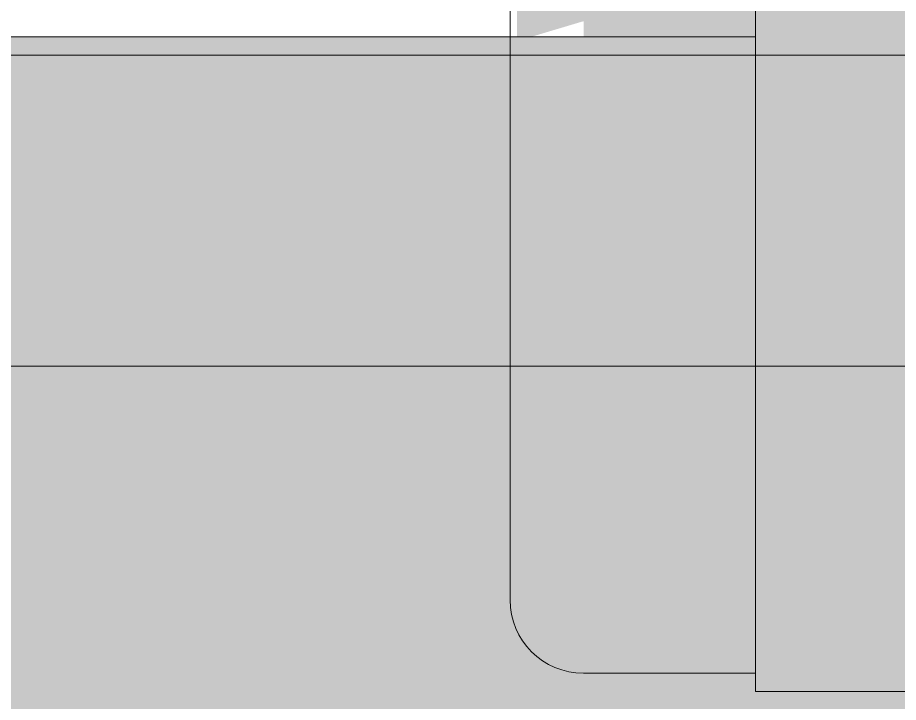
# Model space of a CAD drawing. Header units: inches. Extents: x -26493 to -10162, y -132 to 713.
# Drawn here: x -25876.096 to -25873.097, y 327.681 to 330.013 of the extents above; entities that cross this region are included whole.
import ezdxf

# ---------------------------------------------------------------- set-up
doc = ezdxf.new("R2010")
doc.units = ezdxf.units.IN
doc.header["$MEASUREMENT"] = 0
doc.linetypes.add('Grid Line 1_2_', pattern=[0.875, 0.5, -0.125, 0.125, -0.125])
for name, color, linetype, lineweight in [('A-FLOR-LEVL', 51, 'Continuous', 9), ('A-WALL', 113, 'Continuous', 13), ('A-WALL-PATT', 111, 'Continuous', 13), ('S-BEAM', 12, 'Continuous', 9)]:
    doc.layers.add(name, color=color, linetype=linetype, lineweight=lineweight)

# ---------------------------------------------------------------- blocks, each defined once
blk = doc.blocks.new('Basic Wall _ arcoPlus - 547 - ___-606817-Section 13')
at = {"layer": 'A-WALL', "transparency": 33554649}
h = blk.add_hatch(color=256, dxfattribs=at)
h.paths.add_polyline_path([(-25966.3902, 326.3264), (-25695.3902, 326.3264), (-25695.3902, 329.9484), (-25966.3902, 329.9484), (-25966.3902, 327.2052)], flags=0)
h.paths.add_polyline_path([(-23754.6716, 326.3264), (-23672.3902, 326.3264), (-23672.3902, 329.9484), (-23943.3902, 329.9484), (-23943.3902, 326.3264), (-23760.7951, 326.3264)], flags=0)
h.paths.add_polyline_path([(-22801.2555, 326.3264), (-22801.2555, 329.9387), (-23076.3902, 329.9484), (-23076.3902, 326.3264), (-22804.3175, 326.3264)], flags=0)
h.paths.add_polyline_path([(-25677.3902, 326.3264), (-25406.3902, 326.3264), (-25406.3902, 329.9484), (-25677.3902, 329.9484), (-25677.3902, 327.2052)], flags=0)
h.paths.add_polyline_path([(-25388.3902, 326.3264), (-25117.3902, 326.3264), (-25117.3902, 329.9484), (-25388.3902, 329.9484), (-25388.3902, 327.2052)], flags=0)
h.paths.add_polyline_path([(-23094.3902, 326.3264), (-23094.3902, 329.9484), (-23365.3902, 329.9484), (-23365.3902, 326.3264), (-23098.0633, 326.3264)], flags=0)
h.paths.add_polyline_path([(-25099.3902, 326.3264), (-24828.3902, 326.3264), (-24828.3902, 329.9484), (-25099.3902, 329.9484), (-25099.3902, 327.2052)], flags=0)
h.paths.add_polyline_path([(-24810.3902, 326.3264), (-24539.3902, 326.3264), (-24539.3902, 329.9484), (-24810.3902, 329.9484), (-24810.3902, 327.2052)], flags=0)
h.paths.add_polyline_path([(-23654.3902, 326.3264), (-23383.3902, 326.3264), (-23383.3902, 329.9484), (-23654.3902, 329.9484), (-23654.3902, 327.2052)], flags=0)
h.paths.add_polyline_path([(-23961.3902, 326.3264), (-23961.3902, 329.9484), (-24232.3902, 329.9484), (-24232.3902, 326.3264), (-23962.0216, 326.3264)], flags=0)
h.paths.add_polyline_path([(-24521.3902, 326.3264), (-24250.3902, 326.3264), (-24250.3902, 329.9484), (-24521.3902, 329.9484), (-24521.3902, 327.2052)], flags=0)
h = blk.add_hatch(color=256, dxfattribs=at)
h.paths.add_polyline_path([(-25966.3902, 328.8264), (-25695.3902, 328.8264), (-25695.3902, 329.8859), (-25966.3902, 329.8859)], flags=0)
h.paths.add_polyline_path([(-23943.3902, 328.8264), (-23672.3902, 328.8264), (-23672.3902, 329.8859), (-23943.3902, 329.8859), (-23943.3902, 329.5747)], flags=0)
h.paths.add_polyline_path([(-22801.8653, 328.8264), (-22801.2555, 328.8264), (-22801.2555, 329.8527), (-23076.3902, 329.8859), (-23076.3902, 328.8264), (-22804.3175, 328.8264)], flags=0)
h.paths.add_polyline_path([(-25677.3902, 328.8264), (-25406.3902, 328.8264), (-25406.3902, 329.8859), (-25677.3902, 329.8859)], flags=0)
h.paths.add_polyline_path([(-23961.3902, 328.8264), (-23961.3902, 329.8859), (-24232.3902, 329.8859), (-24232.3902, 328.8264), (-23962.0216, 328.8264)], flags=0)
h.paths.add_polyline_path([(-23094.3902, 328.8264), (-23094.3902, 329.8859), (-23365.3902, 329.8859), (-23365.3902, 328.8264), (-23098.0633, 328.8264)], flags=0)
h.paths.add_polyline_path([(-25388.3902, 328.8264), (-25117.3902, 328.8264), (-25117.3902, 329.8859), (-25388.3902, 329.8859)], flags=0)
h.paths.add_polyline_path([(-25099.3902, 328.8264), (-24828.3902, 328.8264), (-24828.3902, 329.8859), (-25099.3902, 329.8859)], flags=0)
h.paths.add_polyline_path([(-23383.3902, 328.8264), (-23383.3902, 329.8859), (-23654.3902, 329.8859), (-23654.3902, 328.8264), (-23391.8091, 328.8264)], flags=0)
h.paths.add_polyline_path([(-24810.3902, 328.8264), (-24539.3902, 328.8264), (-24539.3902, 329.8859), (-24810.3902, 329.8859)], flags=0)
h.paths.add_polyline_path([(-24521.3902, 328.8264), (-24250.3902, 328.8264), (-24250.3902, 329.8859), (-24521.3902, 329.8859)], flags=0)
h = blk.add_hatch(color=256, dxfattribs=at)
h.paths.add_polyline_path([(-25966.3902, 327.1769), (-25695.3902, 327.2052), (-25695.3902, 328.8264), (-25966.3902, 328.8264), (-25966.3902, 327.2052)], flags=0)
h.paths.add_polyline_path([(-22801.2555, 327.1769), (-22801.2555, 328.8264), (-23076.3902, 328.8264), (-23076.3902, 327.1769), (-22804.3175, 327.1769)], flags=0)
h.paths.add_polyline_path([(-24127.0653, 327.1769), (-23961.3902, 327.2052), (-23961.3902, 328.8264), (-24232.3902, 328.8264), (-24232.3902, 327.1769), (-24134.8133, 327.1769)], flags=0)
h.paths.add_polyline_path([(-25677.3902, 327.1769), (-25406.3902, 327.2052), (-25406.3902, 328.8264), (-25677.3902, 328.8264), (-25677.3902, 327.2052)], flags=0)
h.paths.add_polyline_path([(-23094.3902, 327.1769), (-23094.3902, 328.8264), (-23365.3902, 328.8264), (-23365.3902, 327.1769), (-23098.0633, 327.1769)], flags=0)
h.paths.add_polyline_path([(-25388.3902, 327.1769), (-25117.3902, 327.2052), (-25117.3902, 328.8264), (-25388.3902, 328.8264), (-25388.3902, 327.2052)], flags=0)
h.paths.add_polyline_path([(-23383.3902, 327.1769), (-23383.3902, 328.8264), (-23654.3902, 328.8264), (-23654.3902, 327.1769), (-23391.8091, 327.1769)], flags=0)
h.paths.add_polyline_path([(-25099.3902, 327.1769), (-24828.3902, 327.2052), (-24828.3902, 328.8264), (-25099.3902, 328.8264), (-25099.3902, 327.2052)], flags=0)
h.paths.add_polyline_path([(-24810.3902, 327.1769), (-24539.3902, 327.2052), (-24539.3902, 328.8264), (-24810.3902, 328.8264), (-24810.3902, 327.2052)], flags=0)
h.paths.add_polyline_path([(-23672.3902, 327.1769), (-23672.3902, 328.8264), (-23943.3902, 328.8264), (-23943.3902, 327.1769), (-23685.555, 327.1769)], flags=0)
h.paths.add_polyline_path([(-24521.3902, 327.1769), (-24250.3902, 327.2052), (-24250.3902, 328.8264), (-24521.3902, 328.8264), (-24521.3902, 327.2052)], flags=0)
at = {"layer": 'A-WALL'}
for p, q in [((-25896.6109, 329.9484), (-25873.5838, 329.9484)), ((-25874.2557, 329.9484), (-25896.4342, 329.9484)), ((-25695.3902, 329.8859), (-25966.3902, 329.8859)), ((-25873.5838, 329.8859), (-25896.5309, 329.8859))]:
    blk.add_line(p, q, dxfattribs=at)
blk = doc.blocks.new('Trex - one-657139-Section 13')
at = {"layer": 'S-BEAM'}
for points in [[(-25946.3463, 329.9484), (-25946.1695, 330.0012), (-25946.1695, 332.7821), (-25946.4195, 332.7821), (-25946.3954, 329.9484)], [(-25945.5838, 329.9484), (-25945.5838, 332.7821), (-25946.1695, 332.7821), (-25946.1695, 329.9484)], [(-25944.6109, 329.9387), (-25944.6109, 332.7821), (-25945.5838, 332.7821), (-25945.5838, 329.9387)], [(-25946.3962, 329.8859), (-25946.1695, 329.9152), (-25946.1695, 329.9484), (-25946.4195, 329.9484), (-25946.4195, 329.8859)], [(-25946.1695, 329.8859), (-25945.5838, 329.8859), (-25945.5838, 329.9484), (-25946.1695, 329.9484)], [(-25944.6109, 329.8527), (-25944.6109, 329.9387), (-25945.5838, 329.9387), (-25945.5838, 329.8527)], [(-25946.4095, 328.8264), (-25946.1695, 328.8264), (-25946.1695, 329.8859), (-25946.4195, 329.8859), (-25946.4195, 328.8264)], [(-25946.1695, 328.8264), (-25945.5838, 328.8264), (-25945.5838, 329.8859), (-25946.1695, 329.8859), (-25946.1695, 329.5747)], [(-25944.6109, 328.8264), (-25944.6109, 329.8527), (-25945.5838, 329.8527), (-25945.5838, 328.8264)], [(-25946.1695, 327.7808), (-25946.2, 328.8264), (-25946.4195, 328.8264), (-25946.4195, 328.0306), (-25946.3463, 327.854)], [(-25945.5838, 327.7808), (-25945.5838, 328.8264), (-25946.1695, 328.8264), (-25946.1695, 327.7808)], [(-25944.6109, 327.7184), (-25944.6109, 328.8264), (-25945.5838, 328.8264), (-25945.5838, 327.7184)]]:
    blk.add_hatch(color=256, dxfattribs=at).paths.add_polyline_path(points, flags=0)
for p, q in [((-25946.4195, 332.7821), (-25946.4195, 329.751)), ((-25945.5838, 329.9387), (-25945.5838, 332.7821)), ((-25945.5838, 329.8527), (-25945.5838, 329.9387)), ((-25945.5838, 328.8264), (-25945.5838, 329.8527)), ((-25946.4195, 329.751), (-25946.4195, 329.665)), ((-25946.4195, 329.665), (-25946.4195, 328.8264)), ((-25946.4195, 328.8264), (-25946.4195, 328.0306)), ((-25945.5838, 327.7184), (-25945.5838, 328.8264)), ((-25945.5838, 327.7808), (-25946.1695, 327.7808)), ((-25944.6109, 327.7184), (-25945.5838, 327.7184))]:
    blk.add_line(p, q, dxfattribs=at)
blk.add_ellipse((-25946.1695, 328.0306), major_axis=(0.25, 0), ratio=0.999133, start_param=3.141593, end_param=4.712389, dxfattribs=at)

msp = doc.modelspace()

# ---------------------------------------------------------------- hatches: boundary and pattern name
at = {"layer": 'A-WALL-PATT', "lineweight": 9}
h = msp.add_hatch(dxfattribs=at)
h.set_pattern_fill('FP_7', color=256, style=0, pattern_type=2)
h.set_pattern_definition([(90, (-25989.828, 0), (-19.685, 1e-15), [])])
h.paths.add_polyline_path([(-25309.7966, 326.3264), (-25117.3902, 326.3264), (-25117.3902, 326.3889), (-25388.3902, 326.3889), (-25388.3902, 326.3264), (-25327.0758, 326.3264)], flags=0)
h.paths.add_polyline_path([(-24566.7925, 326.3264), (-24539.3902, 326.3264), (-24539.3902, 326.3889), (-24810.3902, 326.3889), (-24810.3902, 326.3264), (-24584.0716, 326.3264)], flags=0)
h.paths.add_polyline_path([(-23616.4383, 326.3264), (-23383.3902, 326.3264), (-23383.3902, 326.3889), (-23654.3902, 326.3889), (-23654.3902, 326.3264), (-23633.7175, 326.3264)], flags=0)
h.paths.add_polyline_path([(-25966.3902, 326.3264), (-25695.3902, 326.3264), (-25695.3902, 326.3889), (-25966.3902, 326.3889)], flags=0)
h.paths.add_polyline_path([(-22801.2555, 326.3264), (-22801.2555, 326.3889), (-23076.3902, 326.3889), (-23076.3902, 326.3264), (-22804.3175, 326.3264)], flags=0)
h.paths.add_polyline_path([(-23672.3902, 326.3264), (-23672.3902, 326.3889), (-23943.3902, 326.3889), (-23943.3902, 326.3264), (-23685.555, 326.3264)], flags=0)
h.paths.add_polyline_path([(-24521.3902, 326.3264), (-24250.3902, 326.3264), (-24250.3902, 326.3889), (-24521.3902, 326.3889)], flags=0)
h.paths.add_polyline_path([(-25406.3902, 326.3264), (-25406.3902, 326.3889), (-25677.3902, 326.3889), (-25677.3902, 326.3264), (-25413.4716, 326.3264)], flags=0)
h.paths.add_polyline_path([(-25099.3902, 326.3264), (-24828.3902, 326.3264), (-24828.3902, 326.3889), (-25099.3902, 326.3889)], flags=0)
h.paths.add_polyline_path([(-23365.3902, 326.3264), (-23094.3902, 326.3264), (-23094.3902, 326.3889), (-23365.3902, 326.3889)], flags=0)
h.paths.add_polyline_path([(-23961.3902, 326.3264), (-23961.3902, 326.3889), (-24232.3902, 326.3889), (-24232.3902, 326.3264), (-23962.0216, 326.3264)], flags=0)
h.paths.add_polyline_path([(-23633.7175, 326.5764), (-23383.3902, 326.5764), (-23383.3902, 328.8264), (-23654.3902, 328.8264), (-23654.3902, 326.5764), (-23633.9449, 326.5764)], flags=0)
h.paths.add_polyline_path([(-25320.9048, 326.5764), (-25117.3902, 326.5764), (-25117.3902, 328.8264), (-25388.3902, 328.8264), (-25388.3902, 326.5764), (-25327.0758, 326.5764)], flags=0)
h.paths.add_polyline_path([(-24576.9048, 326.5764), (-24539.3902, 326.5764), (-24539.3902, 328.8264), (-24810.3902, 328.8264), (-24810.3902, 326.5764), (-24584.0716, 326.5764)], flags=0)
h.paths.add_polyline_path([(-22801.2555, 326.5764), (-22801.2555, 328.8264), (-23076.3902, 328.8264), (-23076.3902, 326.5764), (-22804.3175, 326.5764)], flags=0)
h.paths.add_polyline_path([(-23672.3902, 326.5764), (-23672.3902, 328.8264), (-23943.3902, 328.8264), (-23943.3902, 326.5764), (-23685.555, 326.5764)], flags=0)
h.paths.add_polyline_path([(-25406.3902, 326.5764), (-25406.3902, 328.8264), (-25677.3902, 328.8264), (-25677.3902, 326.5764), (-25413.4716, 326.5764)], flags=0)
h.paths.add_polyline_path([(-25099.3902, 326.5764), (-24828.3902, 326.5764), (-24828.3902, 328.8264), (-25099.3902, 328.8264), (-25099.3902, 327.2052)], flags=0)
h.paths.add_polyline_path([(-25966.3902, 326.5764), (-25695.3902, 326.5764), (-25695.3902, 328.8264), (-25966.3902, 328.8264), (-25966.3902, 327.2052)], flags=0)
h.paths.add_polyline_path([(-23365.3902, 326.5764), (-23094.3902, 326.5764), (-23094.3902, 328.8264), (-23365.3902, 328.8264), (-23365.3902, 327.2052)], flags=0)
h.paths.add_polyline_path([(-23961.3902, 326.5764), (-23961.3902, 328.8264), (-24232.3902, 328.8264), (-24232.3902, 326.5764), (-23962.0216, 326.5764)], flags=0)
h.paths.add_polyline_path([(-24250.3902, 326.5764), (-24250.3902, 328.8264), (-24521.3902, 328.8264), (-24521.3902, 326.5764), (-24255.7675, 326.5764)], flags=0)

# ---------------------------------------------------------------- linework, layer by layer
at = {"layer": 'A-FLOR-LEVL', "linetype": 'Grid Line 1_2_'}
msp.add_line((-26492.8237, 328.8264), (-21811.459, 328.8264), dxfattribs=at)
at = {"layer": 'A-WALL'}
msp.add_line((-25695.3902, 328.8264), (-25966.3902, 328.8264), dxfattribs=at)

# ---------------------------------------------------------------- block references
msp.add_blockref('Basic Wall _ arcoPlus - 547 - ___-606817-Section 13', (0, 0), dxfattribs=at)
at = {"layer": 'S-BEAM'}
msp.add_blockref('Trex - one-657139-Section 13', (72, 0), dxfattribs=at)

doc.saveas('drawing.dxf')
